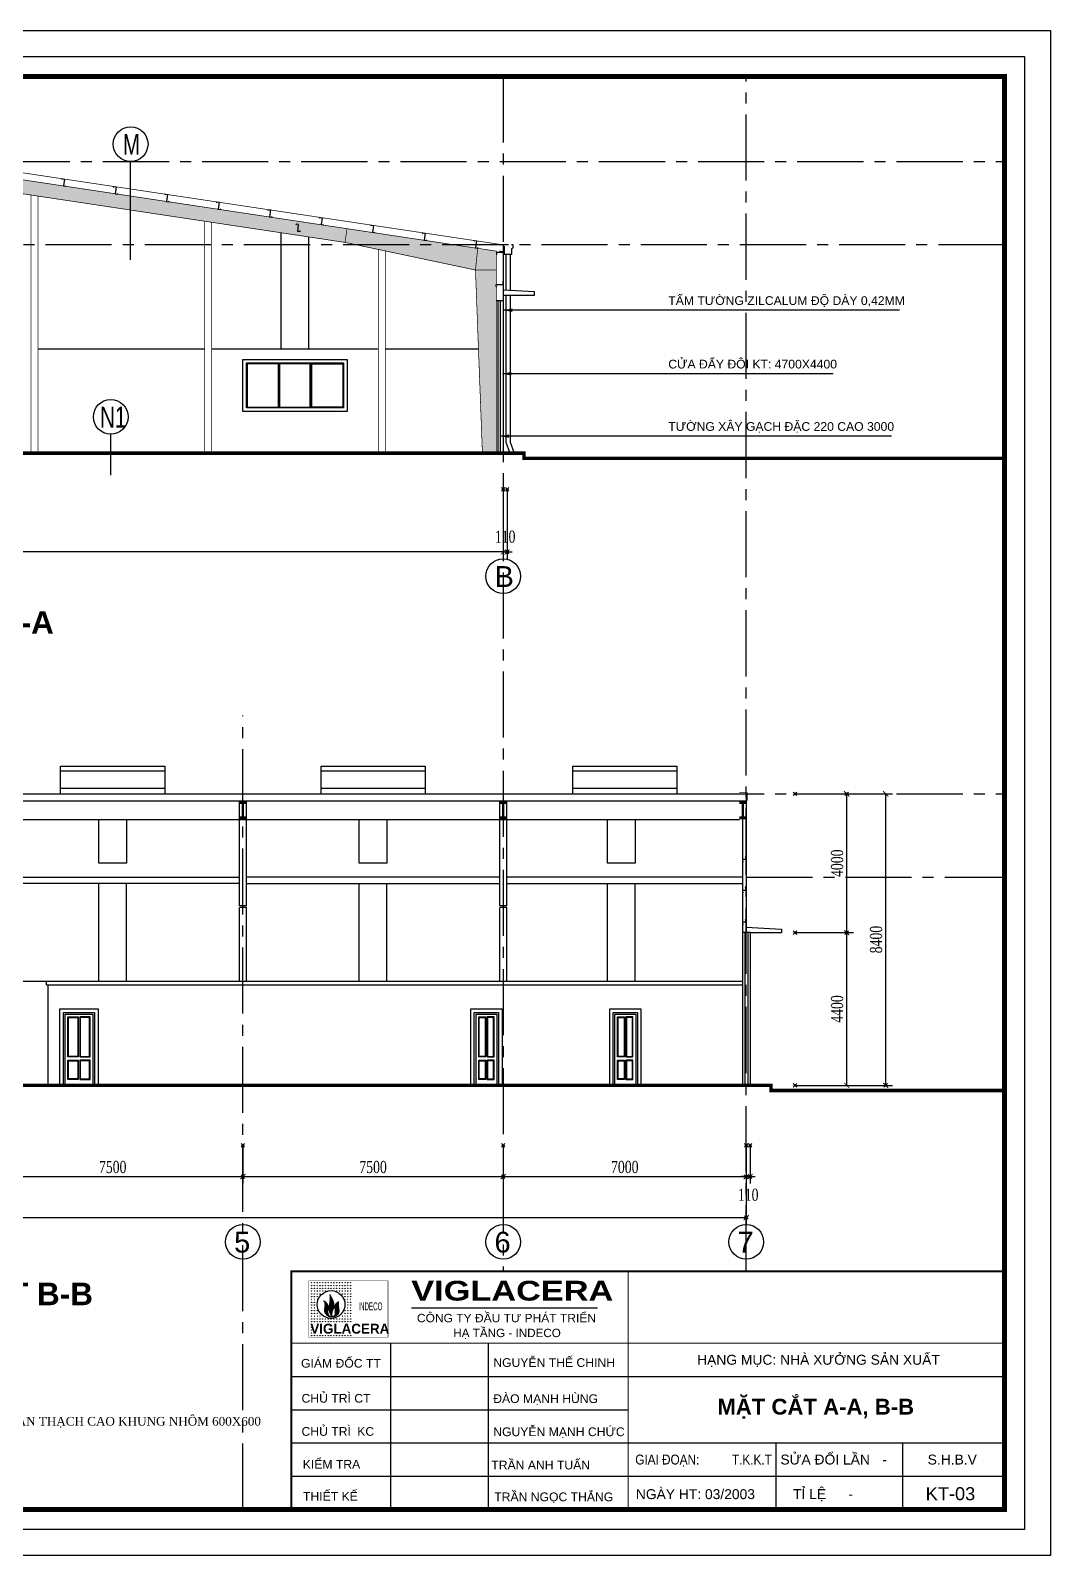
# Model space of a CAD drawing. Extents: x -32628 to 190565, y 82974 to 183560.
# Drawn here: x 130309 to 159689, y 139517 to 183460 of the extents above; entities that cross this region are included whole.
import ezdxf
from ezdxf.enums import TextEntityAlignment as Align

# ---------------------------------------------------------------- set-up
doc = ezdxf.new("R2010")
doc.units = 0
doc.header["$LTSCALE"] = 100
doc.header["$MEASUREMENT"] = 0
doc.header["$PDMODE"] = 35
doc.header["$PDSIZE"] = 50
doc.linetypes.add('CENTER2', pattern=[28.575, 19.05, -3.175, 3.175, -3.175])
doc.layers.get('0').update_dxf_attribs({"linetype": 'CONTINUOUS'})
for name, color, linetype in [('DWGshare.com_BH_DWGshare.com', 137, 'CONTINUOUS'), ('DWGshare.com_CUA_DWGshare.com', 13, 'CONTINUOUS'), ('DWGshare.com_DIM_DWGshare.com', 8, 'CONTINUOUS'), ('DWGshare.com_TEXT_DWGshare.com', 2, 'CONTINUOUS'), ('DWGshare.com_THAY_DWGshare.com', 9, 'CONTINUOUS'), ('DWGshare.com_WALLS_BLINE_DWGshare.com', 251, 'CENTER2'), ('DWGshare.com_WALLS_DWGshare.com', 31, 'CONTINUOUS')]:
    doc.layers.add(name, color=color, linetype=linetype)
doc.layers.add('DWGshare.com_DEFPOINTS_DWGshare.com', color=7, linetype='CONTINUOUS', plot=False)
doc.styles.add('1', font='vntimeh.shx', dxfattribs={"width": 0.75})
doc.styles.add('CLARENDON', font='', dxfattribs={"height": 2.5})
doc.styles.add('VHARIAL', font='')
doc.styles.add('VHAVANB', font='')
doc.styles.get('CLARENDON').set_extended_font_data('.VnClarendon')
doc.styles.get('VHARIAL').set_extended_font_data('.VnArialH')
doc.styles.get('VHAVANB').set_extended_font_data('.VnArialH', bold=True)
doc.dimstyles.new('D2-100', dxfattribs={"dimtxt": 350, "dimasz": 150, "dimexe": 200, "dimexo": 0, "dimgap": 100, "dimtad": 1, "dimdec": 0, "dimzin": 0, "dimdsep": 46, "dimtxsty": '1', "dimblk1": 'ARCHTICK', "dimblk2": 'ARCHTICK', "dimsah": 1, "dimcen": 0.09, "dimclrd": 256, "dimclre": 256, "dimclrt": 2, "dimadec": 0, "dimazin": 0, "dimtfac": 1, "dimtdec": 0, "dimtmove": 2, "dimatfit": 3, "dimldrblk": 'ARCHTICK', "dimfxl": 1, "dimtolj": 1, "dimtzin": 0, "dimarcsym": 0})

# ---------------------------------------------------------------- blocks, each defined once
blk = doc.blocks.new('1')
h = blk.add_hatch()
h.set_pattern_fill('ANSI31', scale=31.573944, style=0)
h.set_pattern_definition([(45, (-43346.0446, -30216.994), (-2.7907687, 2.7907687), [])])
h.paths.add_polyline_path([(3392, -2735, 0.0668459), (3389, -2591, 0.0273913), (3374, -2516, 0.0362454), (3310, -2305, 0.0342632), (3269, -2205, 0.0438635), (3075, -1842, -0.0357111), (3096, -2192, -0.0335679), (3071, -2459, 0.007252), (3044, -2591, 0.0150279), (3006, -2821), (2997, -2923, 0.0472823), (3026, -3205), (3059, -3302), (3096, -3380), (3151, -3473), (3176, -3517, -0.0673804), (3211, -3603), (3101, -3571, -0.172848), (2968, -3468, -0.0797451), (2932, -3382, -0.0276881), (2917, -3314, -0.0273687), (2909, -3253, -0.0268705), (2903, -3167, -0.0138543), (2919, -2996, 0.0090396), (2924, -2899, 0.0102899), (2925, -2815, 0.0645259), (2910, -2702, 0.0541429), (2860, -2575, 0.053434), (2787, -2465, 0.085491), (2725, -2413, 0.0021546), (2717, -2408, 0.0980874), (2565, -2345, -0.0242446), (2625, -2406, -0.0619823), (2676, -2522, -0.0703567), (2692, -2631, -0.0502079), (2682, -2750, 0.0042132), (2657, -2911, -0.0070613), (2638, -3089, 0.0437813), (2641, -3180, 0.0315997), (2655, -3248, 0.097722), (2729, -3400, 0.0860058), (2871, -3520, -0.0017001), (2960, -3571, 0.049522), (3030, -3596, 0.0363887), (3132, -3614, 0.0361931), (3260, -3617, 0.0420248), (3370, -3603, 0.0565204), (3469, -3569, 0.0493736), (3573, -3507, 0.0846168), (3656, -3447, 0.120403), (3733, -3355, 0.113521), (3770, -3262, 0.0841719), (3791, -3171, 0.0618971), (3788, -3011, -0.0348962), (3765, -2823), (3752, -2704, -0.0290128), (3755, -2400, 0.0592981), (3595, -2540, 0.03043), (3536, -2623, 0.0690208), (3482, -2764, 0.063155), (3467, -2882, 0.0323107), (3476, -3003, -0.0273165), (3493, -3149, -0.0203047), (3491, -3303, -0.026314), (3478, -3422, -0.0149197), (3457, -3494, -0.1465881), (3391, -3573, -0.1323605), (3303, -3596, -0.2734358), (3257, -3569, -0.0779864), (3236, -3511, 0.0023102), (3220, -3400, -0.0602717), (3233, -3243), (3243, -3194, -0.0138968), (3289, -3071, 0.0028633), (3351, -2942, 0.1022781)])
at = {"color": 7}
blk.add_line((9581, -2891), (24393, -2891), dxfattribs=at)
at = {"color": 7, "const_width": 47.4}
blk.add_lwpolyline([(1389, -5241), (7704, -5241), (7704, -751), (1389, -751)], close=True, dxfattribs=at)
for centre in [(1611, -907), (1611, -1129), (1832, -907), (1832, -1129), (2054, -907), (2054, -1129), (2276, -907), (2276, -1129), (2497, -907), (2497, -1129), (2719, -907), (2719, -1129), (2941, -907), (2941, -1129), (3162, -907), (3162, -1129), (3384, -907), (3384, -1129), (3606, -907), (3606, -1129), (3827, -907), (3827, -1129), (4049, -907), (4049, -1129), (4271, -907), (4271, -1129), (4493, -907), (4493, -1129), (4714, -907), (4714, -1129), (1611, -1351), (1611, -1573), (1611, -1794), (1611, -2016), (1611, -2238), (1832, -1351), (1832, -1573), (1832, -1794), (1832, -2016), (1832, -2238), (2054, -1351), (2054, -1573), (2054, -1794), (2054, -2016), (2054, -2238), (2276, -1351), (2276, -1573), (2276, -1794), (2497, -1351), (2497, -1573), (2719, -1351), (2719, -1573), (2941, -1351), (3162, -1351), (3384, -1351), (3606, -1351), (3606, -1573), (3827, -1351), (3827, -1573), (4049, -1351), (4049, -1573), (4049, -1794), (4271, -1351), (4271, -1573), (4271, -1794), (4271, -2016), (4271, -2238), (4493, -1351), (4493, -1573), (4493, -1794), (4493, -2016), (4493, -2238), (4714, -1351), (4714, -1573), (4714, -1794), (4714, -2016), (4714, -2238), (1611, -2459), (1611, -2681), (1611, -2903), (1611, -3124), (1611, -3346), (1611, -3568), (1832, -2459), (1832, -2681), (1832, -2903), (1832, -3124), (1832, -3346), (1832, -3568), (2054, -3124), (2054, -3346), (2054, -3568), (2276, -3568), (4049, -3568), (4271, -3124), (4271, -3346), (4271, -3568), (4493, -2459), (4493, -2681), (4493, -2903), (4493, -3124), (4493, -3346), (4493, -3568), (4714, -2459), (4714, -2681), (4714, -2903), (4714, -3124), (4714, -3346), (4714, -3568), (1611, -3789), (1611, -4011), (1611, -4233), (1611, -4455), (1611, -4676), (1832, -3789), (1832, -4011), (2054, -3789), (2054, -4011), (2276, -3789), (2276, -4011), (2497, -3789), (2497, -4011), (2719, -3789), (2719, -4011), (2941, -3789), (2941, -4011), (3162, -3789), (3162, -4011), (3384, -3789), (3384, -4011), (3606, -3789), (3606, -4011), (3827, -3789), (3827, -4011), (4049, -3789), (4049, -4011), (4271, -3789), (4271, -4011), (4493, -3789), (4493, -4011), (4714, -3789), (4714, -4011), (1611, -4898), (1611, -5120), (1832, -5120), (2054, -5120), (2276, -5120), (2497, -5120), (2719, -5120), (2941, -5120), (3162, -5120), (3384, -5120), (3606, -5120), (3827, -5120), (4049, -5120), (4271, -5120), (4493, -5120), (4714, -5120)]:
    blk.add_circle(centre, 12.3)
at = {"color": 7}
blk.add_circle((3162, -2638), 1105, dxfattribs=at)
for s, height, style, width, p in [('VIGLACERA', 1578.7, 'VHAVANB', 1.24, (9551, -2326)), ('C¤NG TY §ÇU T¦ PH¸T TRIÓN', 665.28, 'VHARIAL', 1.03, (10001, -4050))]:
    blk.add_text(s, height=height, dxfattribs=dict(at, style=style, width=width)).set_placement(p)
for s, height, style, width, p in [('INDECO', 631.5, 'CLARENDON', 0.47, (6292, -2786)), ('viglacera', 789.3, 'VHAVANB', 0.97, (4653, -4567))]:
    blk.add_text(s, height=height, dxfattribs=dict(at, style=style, width=width)).set_placement(p, align=Align.MIDDLE)
at = {"color": 7, "style": 'VHARIAL'}
blk.add_text('H¹ TÇNG - INDECO', height=665.28, dxfattribs=at).set_placement((12901, -5237))
blk = doc.blocks.new('_ARCHTICK')
at = {"color": 0, "linetype": 'ByBlock', "const_width": 0.15}
blk.add_lwpolyline([(-0.5, -0.5), (0.5, 0.5)], dxfattribs=at)
blk = doc.blocks.new('*D46')
at = {"linetype": 'ByBlock', "transparency": 16777216}
for p, q in [((151183, 111632), (152872, 111632)), ((152672, 107232), (152672, 111632)), ((151183, 107232), (152872, 107232))]:
    blk.add_line(p, q, dxfattribs=at)
at = {"layer": 'DWGshare.com_DEFPOINTS_DWGshare.com', "color": 0, "linetype": 'ByBlock', "transparency": 16777216}
for p in [(151183, 111632), (152672, 111632), (151183, 107232)]:
    blk.add_point(p, dxfattribs=at)
at = {"linetype": 'ByBlock', "transparency": 16777216, "xscale": 150, "yscale": 150, "zscale": 150}
for p, rotation in [((152672, 111632), 90), ((152672, 107232), 270)]:
    blk.add_blockref('_ARCHTICK', p, dxfattribs=dict(at, rotation=rotation))
at = {"color": 2, "linetype": 'ByBlock', "transparency": 16777216, "insert": (152397, 109432), "char_height": 350, "attachment_point": 5, "rotation": 90, "style": '1'}
blk.add_mtext('\\A1;4400', dxfattribs=at)
blk = doc.blocks.new('*D47')
at = {"linetype": 'ByBlock', "transparency": 16777216}
for p, q in [((152329, 161465), (154018, 161465)), ((153818, 157465), (153818, 161465))]:
    blk.add_line(p, q, dxfattribs=at)
at = {"layer": 'DWGshare.com_DEFPOINTS_DWGshare.com', "color": 0, "linetype": 'ByBlock', "transparency": 16777216}
for p in [(152329, 161465), (153818, 161465), (152329, 157465)]:
    blk.add_point(p, dxfattribs=at)
at = {"linetype": 'ByBlock', "transparency": 16777216, "xscale": 150, "yscale": 150, "zscale": 150}
for p, rotation in [((153818, 161465), 90), ((153818, 157465), 270)]:
    blk.add_blockref('_ARCHTICK', p, dxfattribs=dict(at, rotation=rotation))
at = {"color": 2, "linetype": 'ByBlock', "transparency": 16777216, "insert": (153543, 159465), "char_height": 350, "attachment_point": 5, "rotation": 90, "style": '1'}
blk.add_mtext('\\A1;4000', dxfattribs=at)
blk = doc.blocks.new('*D48')
at = {"linetype": 'ByBlock', "transparency": 16777216}
for p, q in [((152329, 161465), (155141, 161465)), ((154941, 161465), (154941, 153065)), ((152329, 153065), (155141, 153065))]:
    blk.add_line(p, q, dxfattribs=at)
at = {"layer": 'DWGshare.com_DEFPOINTS_DWGshare.com', "color": 0, "linetype": 'ByBlock', "transparency": 16777216}
for p in [(152329, 161465), (152329, 153065), (154941, 153065)]:
    blk.add_point(p, dxfattribs=at)
at = {"linetype": 'ByBlock', "transparency": 16777216, "xscale": 150, "yscale": 150, "zscale": 150}
for p, rotation in [((154941, 161465), 90), ((154941, 153065), 270)]:
    blk.add_blockref('_ARCHTICK', p, dxfattribs=dict(at, rotation=rotation))
at = {"color": 2, "linetype": 'ByBlock', "transparency": 16777216, "insert": (154666, 157265), "char_height": 350, "attachment_point": 5, "rotation": 90, "style": '1'}
blk.add_mtext('\\A1;8400', dxfattribs=at)
blk = doc.blocks.new('*D56')
at = {"linetype": 'ByBlock', "transparency": 16777216}
for p, q in [((128926, 151337), (128926, 150235)), ((136426, 151337), (136426, 150235)), ((128926, 150435), (136426, 150435))]:
    blk.add_line(p, q, dxfattribs=at)
at = {"layer": 'DWGshare.com_DEFPOINTS_DWGshare.com', "color": 0, "linetype": 'ByBlock', "transparency": 16777216}
for p in [(128926, 151337), (136426, 151337), (136426, 150435)]:
    blk.add_point(p, dxfattribs=at)
at = {"linetype": 'ByBlock', "transparency": 16777216, "xscale": 150, "yscale": 150, "zscale": 150, "rotation": 180}
blk.add_blockref('_ARCHTICK', (128926, 150435), dxfattribs=at)
at = {"linetype": 'ByBlock', "transparency": 16777216, "xscale": 150, "yscale": 150, "zscale": 150}
blk.add_blockref('_ARCHTICK', (136426, 150435), dxfattribs=at)
at = {"color": 2, "linetype": 'ByBlock', "transparency": 16777216, "insert": (132676, 150710), "char_height": 350, "attachment_point": 5, "style": '1'}
blk.add_mtext('\\A1;7500', dxfattribs=at)
blk = doc.blocks.new('*D58')
at = {"linetype": 'ByBlock', "transparency": 16777216}
for p, q in [((143926, 151337), (143926, 150235)), ((150926, 151337), (150926, 150235)), ((143926, 150435), (150926, 150435))]:
    blk.add_line(p, q, dxfattribs=at)
at = {"layer": 'DWGshare.com_DEFPOINTS_DWGshare.com', "color": 0, "linetype": 'ByBlock', "transparency": 16777216}
for p in [(143926, 151337), (150926, 151337), (150926, 150435)]:
    blk.add_point(p, dxfattribs=at)
at = {"linetype": 'ByBlock', "transparency": 16777216, "xscale": 150, "yscale": 150, "zscale": 150, "rotation": 180}
blk.add_blockref('_ARCHTICK', (143926, 150435), dxfattribs=at)
at = {"linetype": 'ByBlock', "transparency": 16777216, "xscale": 150, "yscale": 150, "zscale": 150}
blk.add_blockref('_ARCHTICK', (150926, 150435), dxfattribs=at)
at = {"color": 2, "linetype": 'ByBlock', "transparency": 16777216, "insert": (147426, 150710), "char_height": 350, "attachment_point": 5, "style": '1'}
blk.add_mtext('\\A1;7000', dxfattribs=at)
blk = doc.blocks.new('*D57')
at = {"linetype": 'ByBlock', "transparency": 16777216}
for p, q in [((136426, 151337), (136426, 150235)), ((143926, 151337), (143926, 150235)), ((136426, 150435), (143926, 150435))]:
    blk.add_line(p, q, dxfattribs=at)
at = {"layer": 'DWGshare.com_DEFPOINTS_DWGshare.com', "color": 0, "linetype": 'ByBlock', "transparency": 16777216}
for p in [(136426, 151337), (143926, 151337), (143926, 150435)]:
    blk.add_point(p, dxfattribs=at)
at = {"linetype": 'ByBlock', "transparency": 16777216, "xscale": 150, "yscale": 150, "zscale": 150, "rotation": 180}
blk.add_blockref('_ARCHTICK', (136426, 150435), dxfattribs=at)
at = {"linetype": 'ByBlock', "transparency": 16777216, "xscale": 150, "yscale": 150, "zscale": 150}
blk.add_blockref('_ARCHTICK', (143926, 150435), dxfattribs=at)
at = {"color": 2, "linetype": 'ByBlock', "transparency": 16777216, "insert": (140176, 150710), "char_height": 350, "attachment_point": 5, "style": '1'}
blk.add_mtext('\\A1;7500', dxfattribs=at)
blk = doc.blocks.new('*D144')
at = {"linetype": 'ByBlock', "transparency": 16777216}
for p, q in [((111926, 170240), (111926, 168234)), ((143926, 170240), (143926, 168234)), ((143926, 168434), (111926, 168434))]:
    blk.add_line(p, q, dxfattribs=at)
at = {"layer": 'DWGshare.com_DEFPOINTS_DWGshare.com', "color": 0, "linetype": 'ByBlock', "transparency": 16777216}
for p in [(111926, 170240), (143926, 170240), (111926, 168434)]:
    blk.add_point(p, dxfattribs=at)
at = {"linetype": 'ByBlock', "transparency": 16777216, "xscale": 150, "yscale": 150, "zscale": 150, "rotation": 180}
blk.add_blockref('_ARCHTICK', (111926, 168434), dxfattribs=at)
at = {"linetype": 'ByBlock', "transparency": 16777216, "xscale": 150, "yscale": 150, "zscale": 150}
blk.add_blockref('_ARCHTICK', (143926, 168434), dxfattribs=at)
at = {"color": 2, "linetype": 'ByBlock', "transparency": 16777216, "insert": (127926, 168709), "char_height": 350, "attachment_point": 5, "style": '1'}
blk.add_mtext('\\A1;32000', dxfattribs=at)
blk = doc.blocks.new('*D145')
at = {"linetype": 'ByBlock', "transparency": 16777216}
for p, q in [((143926, 170240), (143926, 168234)), ((144036, 170240), (144036, 168234)), ((143926, 168434), (143776, 168434)), ((143926, 168434), (144036, 168434)), ((143926, 168434), (144036, 168434)), ((144036, 168434), (144186, 168434))]:
    blk.add_line(p, q, dxfattribs=at)
at = {"layer": 'DWGshare.com_DEFPOINTS_DWGshare.com', "color": 0, "linetype": 'ByBlock', "transparency": 16777216}
for p in [(143926, 170240), (144036, 170240), (144036, 168434)]:
    blk.add_point(p, dxfattribs=at)
at = {"linetype": 'ByBlock', "transparency": 16777216, "xscale": 150, "yscale": 150, "zscale": 150}
blk.add_blockref('_ARCHTICK', (143926, 168434), dxfattribs=at)
at = {"linetype": 'ByBlock', "transparency": 16777216, "xscale": 150, "yscale": 150, "zscale": 150, "rotation": 180}
blk.add_blockref('_ARCHTICK', (144036, 168434), dxfattribs=at)
at = {"color": 2, "linetype": 'ByBlock', "transparency": 16777216, "insert": (143981, 168871), "char_height": 350, "attachment_point": 5, "style": '1'}
blk.add_mtext('\\A1;110', dxfattribs=at)
blk = doc.blocks.new('*D147')
at = {"linetype": 'ByBlock', "transparency": 16777216}
for p, q in [((106926, 151337), (106926, 149055)), ((150926, 151337), (150926, 149055)), ((106926, 149255), (150926, 149255))]:
    blk.add_line(p, q, dxfattribs=at)
at = {"layer": 'DWGshare.com_DEFPOINTS_DWGshare.com', "color": 0, "linetype": 'ByBlock', "transparency": 16777216}
for p in [(106926, 151337), (150926, 151337), (150926, 149255)]:
    blk.add_point(p, dxfattribs=at)
at = {"linetype": 'ByBlock', "transparency": 16777216, "xscale": 150, "yscale": 150, "zscale": 150, "rotation": 180}
blk.add_blockref('_ARCHTICK', (106926, 149255), dxfattribs=at)
at = {"linetype": 'ByBlock', "transparency": 16777216, "xscale": 150, "yscale": 150, "zscale": 150}
blk.add_blockref('_ARCHTICK', (150926, 149255), dxfattribs=at)
at = {"color": 2, "linetype": 'ByBlock', "transparency": 16777216, "insert": (128926, 149530), "char_height": 350, "attachment_point": 5, "style": '1'}
blk.add_mtext('\\A1;44000', dxfattribs=at)
blk = doc.blocks.new('*D150')
at = {"linetype": 'ByBlock', "transparency": 16777216}
for p, q in [((150926, 151337), (150926, 150235)), ((151036, 151337), (151036, 150235)), ((150926, 150435), (150776, 150435)), ((150926, 150435), (151036, 150435)), ((150926, 150435), (151036, 150435)), ((151036, 150435), (151186, 150435))]:
    blk.add_line(p, q, dxfattribs=at)
at = {"layer": 'DWGshare.com_DEFPOINTS_DWGshare.com', "color": 0, "linetype": 'ByBlock', "transparency": 16777216}
for p in [(150926, 151337), (151036, 151337), (151036, 150435)]:
    blk.add_point(p, dxfattribs=at)
at = {"linetype": 'ByBlock', "transparency": 16777216, "xscale": 150, "yscale": 150, "zscale": 150}
blk.add_blockref('_ARCHTICK', (150926, 150435), dxfattribs=at)
at = {"linetype": 'ByBlock', "transparency": 16777216, "xscale": 150, "yscale": 150, "zscale": 150, "rotation": 180}
blk.add_blockref('_ARCHTICK', (151036, 150435), dxfattribs=at)
at = {"color": 2, "linetype": 'ByBlock', "transparency": 16777216, "insert": (150981, 149910), "char_height": 350, "attachment_point": 5, "style": '1'}
blk.add_mtext('\\A1;110', dxfattribs=at)

msp = doc.modelspace()

# ---------------------------------------------------------------- hatches: boundary and pattern name
at = {"layer": 'DWGshare.com_BH_DWGshare.com'}
for points in [[(127926.1, 179482.8), (127926.1, 179080.8), (139366.5, 177354.4), (139426.1, 177749.4)], [(139426.1, 177749.4), (143189.4, 177182.2), (143125.7, 176558.4), (139366.5, 177354.4)], [(143185.4, 177155.4), (143725.7, 177101.4), (143725.7, 176558.4), (143125.7, 176558.4)], [(143325.7, 171282.4), (143725.7, 171282.4), (143725.7, 176558.4), (143125.7, 176558.4)]]:
    msp.add_hatch(color=256, dxfattribs=at).paths.add_polyline_path(points)

# ---------------------------------------------------------------- linework, layer by layer
at = {"color": 1}
for points, const_width in [([(136326.1, 161220.3), (136526.1, 161220.3)], 90), ([(136326.1, 161220.3), (136526.1, 161220.3)], 27), ([(136426.1, 160770.3), (136426.1, 161220.3)], 67.5), ([(136426.1, 161220.3), (136426.1, 160770.3)], 27), ([(143826.1, 161220.3), (144026.1, 161220.3)], 90), ([(143826.1, 161220.3), (144026.1, 161220.3)], 27), ([(143926.1, 160770.3), (143926.1, 161220.3)], 67.5), ([(143926.1, 161220.3), (143926.1, 160770.3)], 27), ([(150926.1, 161220.3), (150726.1, 161220.3)], 90), ([(150926.1, 161220.3), (150726.1, 161220.3)], 27), ([(150826.1, 160770.3), (150826.1, 161220.3)], 67.5), ([(150826.1, 161220.3), (150826.1, 160770.3)], 27), ([(136326.1, 160770.3), (136526.1, 160770.3)], 90), ([(136326.1, 160770.3), (136526.1, 160770.3)], 27), ([(143826.1, 160770.3), (144026.1, 160770.3)], 90), ([(143826.1, 160770.3), (144026.1, 160770.3)], 27), ([(150926.1, 160770.3), (150726.1, 160770.3)], 90), ([(150926.1, 160770.3), (150726.1, 160770.3)], 27)]:
    msp.add_lwpolyline(points, dxfattribs=dict(at, const_width=const_width))
at = {"layer": 'DWGshare.com_BH_DWGshare.com'}
for p, q in [((137480.2, 173857.4), (137480.2, 173882.4)), ((138384.4, 172582.4), (138384.4, 173882.4)), ((137480.2, 172607.4), (137480.2, 172582.4))]:
    msp.add_line(p, q, dxfattribs=at)
for points in [[(137455.2, 173857.4), (136551.1, 173857.4), (136551.1, 172607.4), (137455.2, 172607.4)], [(138359.4, 173857.4), (137480.2, 173857.4), (137480.2, 172607.4), (138359.4, 172607.4)], [(139301.1, 172607.4), (138409.4, 172607.4), (138409.4, 173857.4), (139301.1, 173857.4)]]:
    msp.add_lwpolyline(points, close=True, dxfattribs=at)
msp.add_lwpolyline([(150956.1, 161265.3, 20, 20, 0), (150956.1, 161495.3, 20, 20, 0), (150722.6, 161495.3, 20, 20, 0)], format="xyseb", dxfattribs=at)
at = {"layer": 'DWGshare.com_CUA_DWGshare.com'}
for p, q in [((143772.9, 175682.4), (143772.9, 171282.4)), ((143839.8, 175682.4), (143839.8, 171282.4)), ((143926.1, 175682.4), (143926.1, 171282.4)), ((150816.1, 157465.3), (150816.1, 153065.3)), ((150882.9, 157465.3), (150882.9, 153065.3)), ((150969.2, 157465.3), (150969.2, 153065.3)), ((151036.1, 157465.3), (151036.1, 153065.3))]:
    msp.add_line(p, q, dxfattribs=at)
for points in [[(131306.1, 153065.3), (131306.1, 155115.6), (132106.1, 155115.6), (132106.1, 153065.3)], [(143141.1, 153065.3), (143141.1, 155115.6), (143741.1, 155115.6), (143741.1, 153065.3)], [(147141.1, 153065.3), (147141.1, 155115.6), (147741.1, 155115.6), (147741.1, 153065.3)]]:
    msp.add_lwpolyline(points, dxfattribs=at)
for points in [[(131686.1, 153885.6), (131386.1, 153885.6), (131386.1, 155035.6), (131686.1, 155035.6)], [(131671.1, 153900.6), (131401.1, 153900.6), (131401.1, 155020.6), (131671.1, 155020.6)], [(131726.1, 153885.6), (132026.1, 153885.6), (132026.1, 155035.6), (131726.1, 155035.6)], [(131741.1, 153900.6), (132011.1, 153900.6), (132011.1, 155020.6), (131741.1, 155020.6)], [(143421.1, 153885.6), (143221.1, 153885.6), (143221.1, 155035.6), (143421.1, 155035.6)], [(143406.1, 153900.6), (143236.1, 153900.6), (143236.1, 155020.6), (143406.1, 155020.6)], [(143461.1, 153885.6), (143661.1, 153885.6), (143661.1, 155035.6), (143461.1, 155035.6)], [(143476.1, 153900.6), (143646.1, 153900.6), (143646.1, 155020.6), (143476.1, 155020.6)], [(147421.1, 153885.6), (147221.1, 153885.6), (147221.1, 155035.6), (147421.1, 155035.6)], [(147406.1, 153900.6), (147236.1, 153900.6), (147236.1, 155020.6), (147406.1, 155020.6)], [(147461.1, 153885.6), (147661.1, 153885.6), (147661.1, 155035.6), (147461.1, 155035.6)], [(147476.1, 153900.6), (147646.1, 153900.6), (147646.1, 155020.6), (147476.1, 155020.6)], [(131686.1, 153235.6), (131386.1, 153235.6), (131386.1, 153785.6), (131686.1, 153785.6)], [(131671.1, 153250.6), (131401.1, 153250.6), (131401.1, 153770.6), (131671.1, 153770.6)], [(131726.1, 153235.6), (132026.1, 153235.6), (132026.1, 153785.6), (131726.1, 153785.6)], [(131741.1, 153250.6), (132011.1, 153250.6), (132011.1, 153770.6), (131741.1, 153770.6)], [(143421.1, 153235.6), (143221.1, 153235.6), (143221.1, 153785.6), (143421.1, 153785.6)], [(143406.1, 153250.6), (143236.1, 153250.6), (143236.1, 153770.6), (143406.1, 153770.6)], [(143461.1, 153235.6), (143661.1, 153235.6), (143661.1, 153785.6), (143461.1, 153785.6)], [(143476.1, 153250.6), (143646.1, 153250.6), (143646.1, 153770.6), (143476.1, 153770.6)], [(147421.1, 153235.6), (147221.1, 153235.6), (147221.1, 153785.6), (147421.1, 153785.6)], [(147406.1, 153250.6), (147236.1, 153250.6), (147236.1, 153770.6), (147406.1, 153770.6)], [(147461.1, 153235.6), (147661.1, 153235.6), (147661.1, 153785.6), (147461.1, 153785.6)], [(147476.1, 153250.6), (147646.1, 153250.6), (147646.1, 153770.6), (147476.1, 153770.6)]]:
    msp.add_lwpolyline(points, close=True, dxfattribs=at)
at = {"layer": 'DWGshare.com_DEFPOINTS_DWGshare.com'}
msp.add_lwpolyline([(159688.9, 139517.4), (99636.2, 139517.4), (99636.2, 183459.9), (159688.9, 183459.9)], close=True, dxfattribs=at)
at = {"layer": 'DWGshare.com_DIM_DWGshare.com'}
for p, q in [((133193.2, 176855), (133193.2, 179685.4)), ((132618.9, 170648.5), (132618.9, 171826.4))]:
    msp.add_line(p, q, dxfattribs=at)
at = {"layer": 'DWGshare.com_TEXT_DWGshare.com'}
for p, q in [((155338.1, 175400.1), (143934.2, 175400.1)), ((153429.7, 173569.4), (143904.8, 173569.4)), ((155107.8, 171772.2), (143844.7, 171772.2)), ((140677, 145635.4), (140677, 140843)), ((143498, 140843), (143498, 145635.4)), ((137824.4, 144676.9), (158363.3, 144676.9)), ((137824.4, 143718.4), (147523.3, 143718.4)), ((137824.4, 142760), (158363.3, 142760)), ((151777.5, 142760), (151777.5, 140843)), ((155422, 142760), (155422, 140843)), ((137824.4, 141801.5), (158363.3, 141801.5))]:
    msp.add_line(p, q, dxfattribs=at)
for points in [[(143934.2, 175400.1, 0, 100, 0), (144184.2, 175400.1, 100, 100, 0)], [(143904.8, 173569.4, 0, 100, 0), (144154.8, 173569.4, 100, 100, 0)], [(143844.7, 171772.2, 0, 100, 0), (144094.7, 171772.2, 100, 100, 0)]]:
    msp.add_lwpolyline(points, format="xyseb", dxfattribs=at)
at = {"layer": 'DWGshare.com_TEXT_DWGshare.com', "const_width": 57.1}
msp.add_lwpolyline([(137824.4, 140843), (158363.3, 140843), (158363.3, 147703), (137824.4, 147703)], close=True, dxfattribs=at)
at = {"layer": 'DWGshare.com_TEXT_DWGshare.com', "const_width": 22.8}
for points in [[(147523.3, 147703), (147523.3, 140843)], [(137824.4, 145635.4), (158363.3, 145635.4)]]:
    msp.add_lwpolyline(points, dxfattribs=at)
at = {"layer": 'DWGshare.com_TEXT_DWGshare.com'}
for centre in [(133193.2, 180185.4), (132618.9, 172326.4), (143926.1, 167733.9), (136426.1, 148554.6), (143926.1, 148554.6), (150926.1, 148554.6)]:
    msp.add_circle(centre, 500, dxfattribs=at)
at = {"layer": 'DWGshare.com_THAY_DWGshare.com'}
for p, q in [((137526.1, 174282.4), (137526.1, 177632.1)), ((138326.1, 174282.4), (138326.1, 177511.4)), ((130526.1, 174282.4), (135326.1, 174282.4)), ((135526.1, 174282.4), (140326.1, 174282.4)), ((140526.1, 174282.4), (143212, 174282.4)), ((134176.1, 162115.3), (131176.1, 162115.3)), ((141676.1, 162115.3), (138676.1, 162115.3)), ((148926.1, 162115.3), (145926.1, 162115.3)), ((134176.1, 161615.3), (131176.1, 161615.3)), ((141676.1, 161615.3), (138676.1, 161615.3)), ((148926.1, 161615.3), (145926.1, 161615.3)), ((106926.1, 161265.3), (150926.1, 161265.3)), ((107146.1, 160725.3), (150726.1, 160725.3)), ((129026.1, 159065.3), (136326.1, 159065.3)), ((136326.1, 158884.3), (129026.1, 158884.3)), ((132276.1, 156065.3), (132276.1, 158884.3)), ((133076.1, 156065.3), (133076.1, 158884.3)), ((143826.1, 159065.3), (136526.1, 159065.3)), ((136526.1, 158884.3), (143826.1, 158884.3)), ((139776.1, 156065.3), (139776.1, 158884.3)), ((140576.1, 156065.3), (140576.1, 158884.3)), ((150816.1, 159065.3), (144026.1, 159065.3)), ((144026.1, 158884.3), (150816.1, 158884.3)), ((146926.1, 156065.3), (146926.1, 158884.3)), ((147726.1, 156065.3), (147726.1, 158884.3)), ((129026.1, 156065.3), (150816.1, 156065.3)), ((130766.1, 155965.3), (130766.1, 156065.3)), ((130766.1, 155965.3), (150816.1, 155965.3)), ((130816.1, 153065.3), (130816.1, 155965.3))]:
    msp.add_line(p, q, dxfattribs=at)
for points in [[(158940.2, 140266.1), (100384.9, 140266.1), (100384.9, 182711.2), (158940.2, 182711.2)], [(139426.1, 172482.4), (136426.1, 172482.4), (136426.1, 173982.4), (139426.1, 173982.4)], [(139326.1, 172582.4), (136526.1, 172582.4), (136526.1, 173882.4), (139326.1, 173882.4)]]:
    msp.add_lwpolyline(points, close=True, dxfattribs=at)
at = {"layer": 'DWGshare.com_THAY_DWGshare.com', "const_width": 143.5}
msp.add_lwpolyline([(100961.7, 140843), (100961.7, 182134.3), (158363.3, 182134.3), (158363.3, 140843)], close=True, dxfattribs=at)
at = {"layer": 'DWGshare.com_THAY_DWGshare.com'}
for points in [[(143948.3, 177249.8), (143948.3, 177015.9), (144176.9, 177015.9), (144176.9, 177180.5), (144214.6, 177197.8), (144214.6, 177281.5), (144159.6, 177281.5)], [(143996.2, 177015.9), (143996.2, 175972.1)], [(144129, 177015.9), (144129, 175965.7)], [(143996.2, 175832.1), (143996.2, 171598.2), (144101.7, 171307)], [(144129, 175832.1), (144129, 171598.2), (144228.2, 171307)], [(131176.1, 161465.3), (131176.1, 162265.3), (134176.1, 162265.3), (134176.1, 161465.3)], [(138676.1, 161465.3), (138676.1, 162265.3), (141676.1, 162265.3), (141676.1, 161465.3)], [(145926.1, 161465.3), (145926.1, 162265.3), (148926.1, 162265.3), (148926.1, 161465.3)], [(133076.1, 160725.3), (133076.1, 159465.3), (132276.1, 159465.3), (132276.1, 160725.3)], [(140576.1, 160725.3), (140576.1, 159465.3), (139776.1, 159465.3), (139776.1, 160725.3)], [(147726.1, 160725.3), (147726.1, 159465.3), (146926.1, 159465.3), (146926.1, 160725.3)], [(131156.1, 153065.3), (131156.1, 155265.6), (132256.1, 155265.6), (132256.1, 153065.3)], [(131256.1, 153065.3), (131256.1, 155165.6), (132156.1, 155165.6), (132156.1, 153065.3)], [(142991.1, 153065.3), (142991.1, 155265.6), (143891.1, 155265.6), (143891.1, 153065.3)], [(143091.1, 153065.3), (143091.1, 155165.6), (143791.1, 155165.6), (143791.1, 153065.3)], [(146991.1, 153065.3), (146991.1, 155265.6), (147891.1, 155265.6), (147891.1, 153065.3)], [(147091.1, 153065.3), (147091.1, 155165.6), (147791.1, 155165.6), (147791.1, 153065.3)]]:
    msp.add_lwpolyline(points, dxfattribs=at)
at = {"layer": 'DWGshare.com_WALLS_BLINE_DWGshare.com'}
for p, q in [((143926.1, 182134.3), (143926.1, 147703)), ((150926.1, 147703), (150926.1, 182134.3)), ((100961.7, 179682.4), (158363.3, 179682.4)), ((158363.3, 177282.4), (100961.7, 177282.4)), ((136426.1, 140843), (136426.1, 163723.4)), ((100961.7, 161465.3), (158363.3, 161465.3)), ((150926.1, 159065.3), (158363.3, 159065.3))]:
    msp.add_line(p, q, dxfattribs=at)
at = {"layer": 'DWGshare.com_WALLS_DWGshare.com'}
for p, q in [((143926.1, 177282.3), (143926.1, 175682.4)), ((143725.7, 175682.4), (143926.1, 175682.4)), ((106926.1, 161465.3), (150926.1, 161465.3)), ((150926.1, 161465.3), (150926.1, 157465.3)), ((136326.1, 158241.3), (136326.1, 161265.3)), ((136526.1, 158241.3), (136526.1, 161265.3)), ((143826.1, 158241.3), (143826.1, 161265.3)), ((144026.1, 158241.3), (144026.1, 161265.3)), ((150816.1, 161265.3), (150816.1, 157465.3)), ((136526.1, 158241.3), (136326.1, 158241.3)), ((144026.1, 158241.3), (143826.1, 158241.3)), ((136326.1, 156065.3), (136326.1, 158191.3)), ((136526.1, 158191.3), (136326.1, 158191.3)), ((136526.1, 156065.3), (136526.1, 158191.3)), ((143826.1, 156065.3), (143826.1, 158191.3)), ((144026.1, 158191.3), (143826.1, 158191.3)), ((144026.1, 156065.3), (144026.1, 158191.3)), ((151036.1, 157465.3), (150816.1, 157465.3)), ((150926.1, 157621.4), (151936.1, 157565.3)), ((151036.1, 157465.3), (151936.1, 157465.3)), ((151936.1, 157565.3), (151936.1, 157465.3))]:
    msp.add_line(p, q, dxfattribs=at)
for points, const_width in [([(143926.1, 177282.4), (127926.1, 179682.4)], 20), ([(130326.1, 178718.6), (130326.1, 171282.4), (130526.1, 171282.4), (130526.1, 178688.4)], 20), ([(135326.1, 177964.1), (135326.1, 171282.4), (135526.1, 171282.4), (135526.1, 177933.9)], 20), ([(140326.1, 177151.2), (140326.1, 171282.4), (140526.1, 171282.4), (140526.1, 177108.9)], 20), ([(144576.1, 171282.4), (111126.1, 171282.4)], 100), ([(144526.1, 171282.4), (144526.1, 171132.4), (158363.3, 171132.4)], 100), ([(158363.3, 152915.3), (151636.1, 152915.3), (151636.1, 153065.3), (117036.1, 153065.3)], 100)]:
    msp.add_lwpolyline(points, dxfattribs=dict(at, const_width=const_width))
at = {"layer": 'DWGshare.com_WALLS_DWGshare.com', "const_width": 20}
for points in [[(127926.1, 179482.8), (127926.1, 179080.8), (139366.5, 177354.4), (139426.1, 177749.4)], [(139426.1, 177749.4), (143189.4, 177182.2), (143125.7, 176558.4), (139366.5, 177354.4)], [(143189.4, 177182.2), (143725.7, 177101.4), (143725.7, 176558.4), (143125.7, 176558.4)], [(143725.7, 176558.4), (143725.7, 171282.4), (143325.7, 171282.4), (143125.7, 176558.4)]]:
    msp.add_lwpolyline(points, close=True, dxfattribs=at)
at = {"layer": 'DWGshare.com_WALLS_DWGshare.com'}
for points in [[(131210.6, 179171.8), (131230.7, 179186.7), (131290.1, 179177.8), (131260.4, 178980), (131319.7, 178971.1), (131339.8, 178985.9)], [(132694, 178949.3), (132714.1, 178964.2), (132773.5, 178955.3), (132743.8, 178757.5), (132803.1, 178748.6), (132823.2, 178763.4)], [(134177.4, 178726.8), (134197.5, 178741.7), (134256.9, 178732.8), (134227.2, 178535), (134286.5, 178526.1), (134306.6, 178540.9)], [(135660.8, 178504.3), (135680.9, 178519.1), (135740.3, 178510.2), (135710.6, 178312.5), (135769.9, 178303.6), (135790, 178318.4)], [(137144.2, 178281.8), (137164.3, 178296.6), (137223.7, 178287.7), (137194, 178089.9), (137253.3, 178081), (137273.5, 178095.9)], [(138627.6, 178059.3), (138647.7, 178074.1), (138707.1, 178065.2), (138677.4, 177867.4), (138736.8, 177858.5), (138756.9, 177873.4)], [(138089.7, 177682.8), (138070.4, 177667), (138010.6, 177672.9), (138030.5, 177871.9), (137970.8, 177877.9), (137951.5, 177862.1)], [(140111, 177836.8), (140131.2, 177851.6), (140190.5, 177842.7), (140160.8, 177644.9), (140220.2, 177636), (140240.3, 177650.9)], [(141594.5, 177614.2), (141614.6, 177629.1), (141673.9, 177620.2), (141644.2, 177422.4), (141703.6, 177413.5), (141723.7, 177428.4)], [(143077.9, 177391.7), (143098, 177406.6), (143157.3, 177397.7), (143127.6, 177199.9), (143187, 177191), (143207.1, 177205.9)], [(143843.5, 177272), (143851.6, 177289.8), (143925.7, 177282.4), (143925.7, 177082.4), (143840.7, 177082.4), (143840.7, 177107.4)], [(143741.1, 176998.5), (143741.1, 177073.8), (143926.1, 177073.8), (143926.1, 176998.5)], [(143743.4, 176067.2), (143725.7, 176084.9), (143725.7, 176144.9), (143925.7, 176144.9), (143925.7, 176204.9), (143908, 176222.6)], [(143926.1, 175832.1), (144826.1, 175832.1), (144826.1, 175932.1), (143926.1, 175975.4)], [(150843.4, 159500.4), (150825.7, 159518.1), (150825.7, 159578.1), (150915.7, 159578.1), (150915.7, 159638.1), (150898, 159655.7)], [(150843.4, 158614.6), (150825.7, 158632.3), (150825.7, 158692.3), (150915.7, 158692.3), (150915.7, 158752.3), (150898, 158770)], [(150843.4, 157700.1), (150825.7, 157717.8), (150825.7, 157777.8), (150915.7, 157777.8), (150915.7, 157837.8), (150898, 157855.5)]]:
    msp.add_lwpolyline(points, dxfattribs=at)

# ---------------------------------------------------------------- block references
at = {"xscale": 0.3613895995832174, "yscale": 0.3613895995832174, "zscale": 0.3613895995832174}
msp.add_blockref('1', (137824.4, 147703), dxfattribs=at)

# ---------------------------------------------------------------- texts
at = {"layer": 'DWGshare.com_TEXT_DWGshare.com', "style": 'VHARIAL'}
for s, height, width, p in [('m', 600, 0.704532, (132968.2, 179877.6)), ('n1', 600, 0.704532, (132312.8, 172018.7)), ('Giai ®o¹n:', 285.26, 0.85, (147728.6, 142139.5))]:
    msp.add_text(s, height=height, dxfattribs=dict(at, width=width)).set_placement(p)
at = {"layer": 'DWGshare.com_TEXT_DWGshare.com'}
for s, height, style, p in [('tÊm t\xadêng zilcalum ®é dµy 0,42mm', 251.031, 'VHARIAL', (148679.7, 175552)), ('cöa ®Èy ®«i kt: 4700x4400', 251.031, 'VHARIAL', (148679.7, 173721.2)), ('t\xadêng x©y g¹ch ®Æc 220 cao 3000', 251.031, 'VHARIAL', (148679.7, 171924)), ('b', 600, 'VHARIAL', (143672.7, 167426.2)), ('5', 600, 'VHARIAL', (136172.7, 148246.8)), ('6', 600, 'VHARIAL', (143672.7, 148246.8)), ('7', 600, 'VHARIAL', (150672.7, 148246.8)), ('Gi¸m ®èc tt', 251.031, 'VHARIAL', (138101.3, 144930.3)), ('nguyÔn thÕ chinh', 251.031, 'VHARIAL', (143638.5, 144951.2)), ('chñ tr× ct', 251.03, 'VHARIAL', (138115.3, 143921.6)), ('®µo m¹nh hïng', 251.031, 'VHARIAL', (143637.4, 143911.2)), ('- trÇn th¹ch cao khung nh«m 600x600', 250, '1', (129204.6, 143260.7)), ('Chñ tr× ', 251.03, 'VHARIAL', (138115.3, 142966.9)), ('nguyÔn m¹nh chøc', 251.031, 'VHARIAL', (143637.4, 142956.5)), ('kc', 251.03, 'VHARIAL', (139720.2, 142966.9)), ('söa ®æi lÇn', 285.262, 'VHARIAL', (151909.6, 142139.5)), ('S.H.B.V', 285.26, 'VHARIAL', (156151.4, 142139.5)), ('kiÓm tra', 251.03, 'VHARIAL', (138150.5, 142018.6)), ('trÇn anh tuÊn', 251.031, 'VHARIAL', (143582.5, 141998)), ('-', 285.3, 'VHARIAL', (154846.6, 142139.5)), ('Ngµy HT: 03/2003', 285.262, 'VHARIAL', (147744.2, 141142.6)), ('tØ lÖ', 285.26, 'VHARIAL', (152273.1, 141145.2)), ('thiÕt kÕ', 251.03, 'VHARIAL', (138157.4, 141097.8)), ('trÇn ngäc th¾ng', 251.031, 'VHARIAL', (143666.6, 141081.9)), ('-', 285.3, 'VHARIAL', (153863.3, 141145.2))]:
    msp.add_text(s, height=height, dxfattribs=dict(at, style=style)).set_placement(p)
for s, height, style, p in [('mÆt c¾t a-a', 650, 'VHAVANB', (128006.2, 166415.7)), ('mÆt c¾t b-b', 650, 'VHAVANB', (129132, 147068)), ('H¹ng môc: nhµ x\xadëng s¶n xuÊt', 285.262, 'VHARIAL', (153005.7, 145168.6)), ('mÆt c¾t a-a, b-b', 456.42, 'VHAVANB', (152926.9, 143814.9)), ('kt-03', 375.33, 'VHARIAL', (156807.1, 141298.4))]:
    msp.add_text(s, height=height, dxfattribs=dict(at, style=style)).set_placement(p, align=Align.MIDDLE)
at = {"layer": 'DWGshare.com_TEXT_DWGshare.com', "style": 'VHARIAL', "width": 0.85}
msp.add_text('T.K.K.T', height=285.26, dxfattribs=at).set_placement((151661.5, 142138.7), align=Align.RIGHT)

# ---------------------------------------------------------------- dimensions: what is measured, and where the dimension line sits
at = {"layer": 'DWGshare.com_DIM_DWGshare.com'}
for base, p1, p2, picture, middle in [((111926.1, 168433.9), (143926.1, 170239.5), (111926.1, 170239.5), '*D144', (127926.1, 168708.9)), ((150926.1, 149254.6), (106926.1, 151337.5), (150926.1, 151337.5), '*D147', (128926.1, 149529.6)), ((136426.1, 150434.7), (128926.1, 151337.5), (136426.1, 151337.5), '*D56', (132676.1, 150709.7)), ((143926.1, 150434.7), (136426.1, 151337.5), (143926.1, 151337.5), '*D57', (140176.1, 150709.7)), ((150926.1, 150434.7), (143926.1, 151337.5), (150926.1, 151337.5), '*D58', (147426.1, 150709.7)), ((151036.1, 150434.7), (150926.1, 151337.5), (151036.1, 151337.5), '*D150', (150981.1, 149909.7))]:
    dim = msp.add_linear_dim(base=base, p1=p1, p2=p2, dimstyle='D2-100', dxfattribs=at)
    dim.commit()
    dim.dimension.update_dxf_attribs({"geometry": picture, "text_midpoint": middle})
dim = msp.add_linear_dim(base=(144036.1, 168433.9), p1=(143926.1, 170239.5), p2=(144036.1, 170239.5), dimstyle='D2-100', dxfattribs=at)
dim.commit()
dim.dimension.update_dxf_attribs({"geometry": '*D145', "text_midpoint": (143981.1, 168870.8), "dimtype": 160})
dim = msp.add_linear_dim(base=(153818.1, 161465.3), p1=(152329, 157465.3), p2=(152329, 161465.3), angle=90, dimstyle='D2-100', override={"dimse1": 1}, dxfattribs=at)
dim.commit()
dim.dimension.update_dxf_attribs({"geometry": '*D47', "text_midpoint": (153543.1, 159465.3)})
dim = msp.add_linear_dim(base=(154941, 153065.3), p1=(152329, 161465.3), p2=(152329, 153065.3), angle=90, dimstyle='D2-100', dxfattribs=at)
dim.commit()
dim.dimension.update_dxf_attribs({"geometry": '*D48', "text_midpoint": (154666, 157265.3)})
dim = msp.add_linear_dim(base=(153818.1, 157465.3), p1=(152329, 153065.3), p2=(152329, 157465.3), angle=90, dimstyle='D2-100', dxfattribs=at)
dim.commit()
dim.dimension.update_dxf_attribs({"geometry": '*D46', "text_midpoint": (153543.1, 155265.3), "insert": (1146.5, 45833)})

doc.saveas('drawing.dxf')
